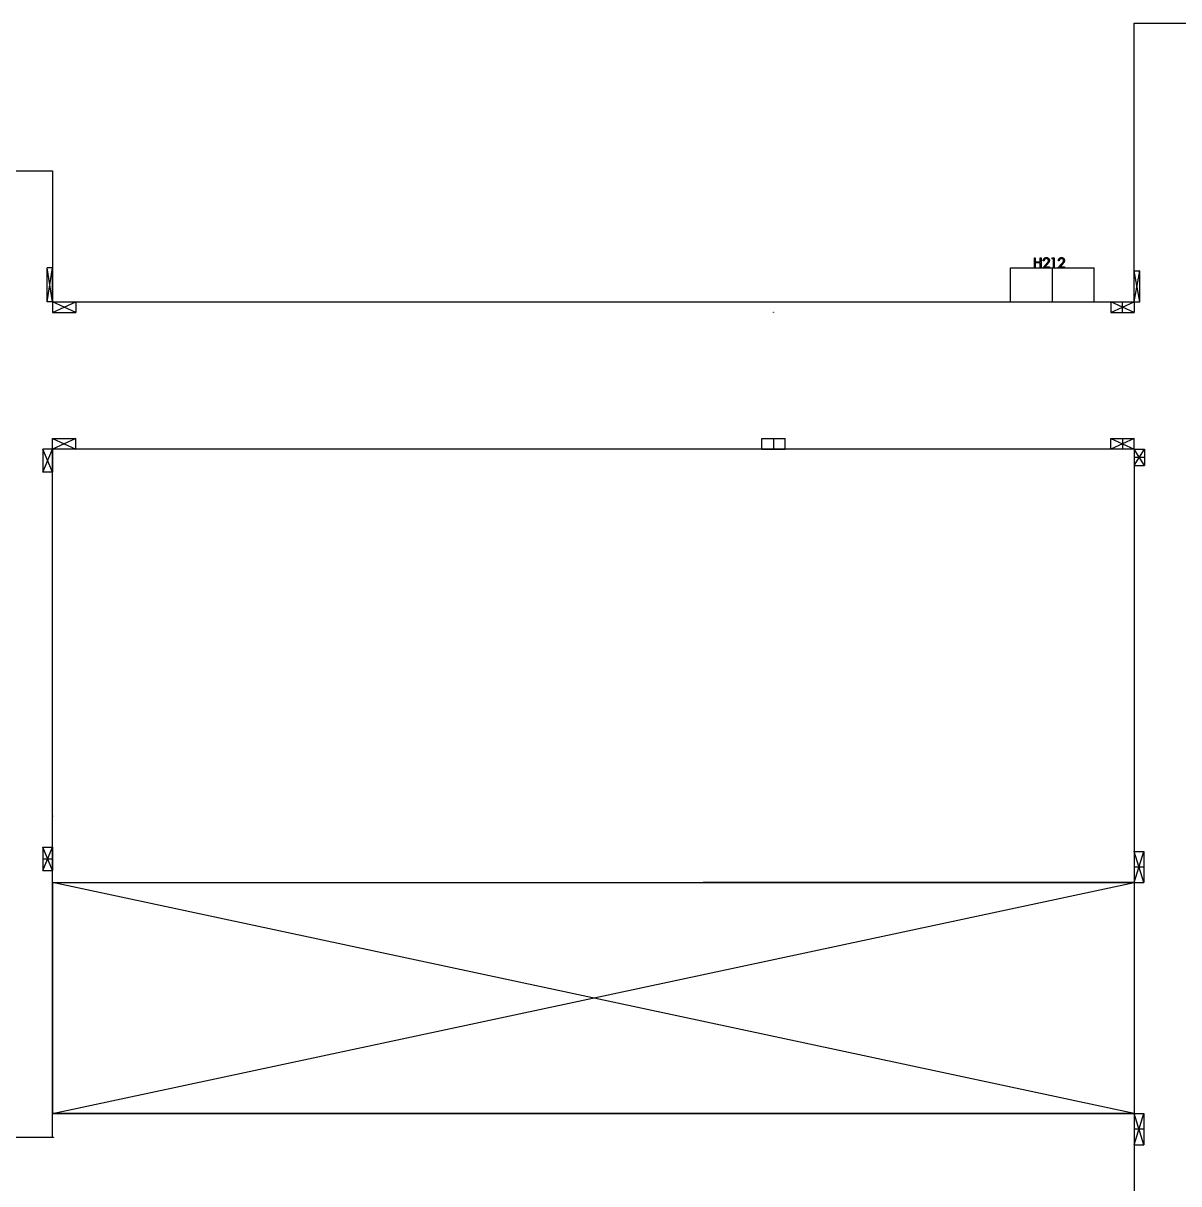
# Model space of a CAD drawing. Header units: millimetres. Extents: x -12656 to 39875, y -15250 to 17000.
# Drawn here: x -448 to 17180, y -708 to 17000 of the extents above; entities that cross this region are included whole.
import ezdxf

# ---------------------------------------------------------------- set-up
doc = ezdxf.new("R2010")
doc.units = ezdxf.units.MM
doc.header["$PDSIZE"] = -1

msp = doc.modelspace()

# ---------------------------------------------------------------- linework, layer by layer
at = {"color": 7, "linetype": 'Continuous'}
for p, q in [((16500, 12750), (16500, 17000)), ((16500, 17000), (18875, 17000)), ((-2250, 14750), (0, 14750)), ((0, 14750), (0, 12750)), ((0, 13270), (-82, 13270)), ((-82, 12750), (-82, 13270)), ((-82, 12750), (0, 13270)), ((0, 12750), (-82, 13270)), ((0, 12750), (0, 13270)), ((14612, 12750), (14612, 13270)), ((14612, 13270), (15888, 13270)), ((15250, 13270), (15250, 12750)), ((15888, 12750), (15888, 13270)), ((16500, 12750), (16588, 13220)), ((16500, 12750), (16500, 13220)), ((16500, 13220), (16588, 13220)), ((16588, 12750), (16500, 13220)), ((16588, 12750), (16588, 13220)), ((0, 12750), (-82, 12750)), ((0, 12750), (16500, 12750)), ((0, 12588), (355, 12750)), ((0, 12750), (355, 12750)), ((0, 12750), (0, 12588)), ((355, 12588), (0, 12750)), ((355, 12750), (355, 12588)), ((10822, 12750), (11178, 12750)), ((14612, 12750), (15888, 12750)), ((16145, 12588), (16500, 12750)), ((16145, 12750), (16500, 12750)), ((16145, 12750), (16145, 12588)), ((16500, 12588), (16145, 12750)), ((16322, 12588), (16322, 12750)), ((16500, 12750), (16500, 12588)), ((16500, 12750), (16588, 12750)), ((0, 12588), (355, 12588)), ((16145, 12588), (16500, 12588)), ((355, 10662), (0, 10500)), ((0, 10662), (355, 10662)), ((0, 10662), (355, 10500)), ((0, 10500), (0, 10662)), ((355, 10500), (355, 10662)), ((10822, 10662), (11178, 10662)), ((10822, 10500), (10822, 10662)), ((11000, 10662), (11000, 10500)), ((11178, 10500), (11178, 10662)), ((16500, 10662), (16145, 10500)), ((16145, 10662), (16500, 10500)), ((16145, 10662), (16500, 10662)), ((16145, 10500), (16145, 10662)), ((16322, 10662), (16322, 10500)), ((16500, 10500), (16500, 10662)), ((0, 10500), (-150, 10500)), ((-150, 10500), (-150, 10148)), ((-150, 10148), (0, 10500)), ((0, 10148), (-150, 10500)), ((16500, 10500), (0, 10500)), ((0, 0), (0, 10500)), ((0, 10500), (0, 10148)), ((10822, 10500), (11178, 10500)), ((16500, 10500), (16500, -15250)), ((16500, 10500), (16655, 10500)), ((16500, 10500), (16500, 10250)), ((16500, 10250), (16655, 10500)), ((16655, 10250), (16500, 10500)), ((16655, 10500), (16655, 10250)), ((16655, 10375), (16500, 10375)), ((0, 10148), (-150, 10148)), ((16500, 10250), (16655, 10250)), ((-150, 4426), (0, 4426)), ((-150, 4426), (-150, 4074)), ((-150, 4074), (0, 4426)), ((0, 4074), (-150, 4426)), ((-150, 4250), (0, 4250)), ((0, 4426), (0, 4074)), ((16500, 4362), (16645, 4362)), ((16500, 4362), (16500, 3888)), ((16500, 3888), (16645, 4362)), ((16645, 3888), (16500, 4362)), ((16645, 4362), (16645, 3888)), ((-150, 4074), (0, 4074)), ((16645, 4125), (16500, 4125)), ((0, 362), (0, 3888)), ((0, 362), (16500, 3888)), ((0, 3888), (16500, 3888)), ((0, 3888), (0, 362)), ((16500, 362), (0, 3888)), ((16500, 3888), (9925, 3888)), ((16500, 3888), (16645, 3888)), ((16500, 3888), (16500, -112)), ((16500, 3888), (16500, 362)), ((16500, 362), (0, 362)), ((0, 362), (16500, 362)), ((16500, 362), (16645, 362)), ((16500, 362), (16500, -112)), ((16500, -112), (16645, 362)), ((16645, -112), (16500, 362)), ((16645, 362), (16645, -112)), ((0, 0), (-2250, 0)), ((16645, 125), (16500, 125)), ((16500, -112), (16645, -112))]:
    msp.add_line(p, q, dxfattribs=at)
at = {"color": 7, "linetype": 'Continuous', "flags": 128}
for points in [[(14977, 13420), (14991, 13420), (14991, 13420), (14991, 13358), (14991, 13358), (15068, 13358), (15068, 13358), (15068, 13420), (15068, 13420), (15081, 13420), (15081, 13420), (15081, 13270), (15081, 13270), (15068, 13270), (15068, 13270), (15068, 13343), (15068, 13343), (14991, 13343), (14991, 13343), (14991, 13270), (14991, 13270), (14977, 13270), (14977, 13270), (14977, 13420)], [(15126, 13374), (15112, 13374), (15112, 13374), (15112, 13379), (15113, 13384), (15114, 13389), (15116, 13394), (15118, 13398), (15120, 13402), (15123, 13406), (15127, 13410), (15130, 13413), (15134, 13416), (15138, 13418), (15142, 13420), (15147, 13422), (15151, 13423), (15156, 13424), (15161, 13424), (15161, 13424), (15166, 13424), (15171, 13423), (15175, 13422), (15179, 13421), (15183, 13419), (15187, 13416), (15191, 13414), (15194, 13411), (15197, 13407), (15199, 13404), (15201, 13400), (15203, 13396), (15205, 13392), (15206, 13388), (15206, 13384), (15206, 13379), (15206, 13379), (15206, 13373), (15205, 13367), (15203, 13361), (15200, 13355), (15198, 13353), (15196, 13349), (15194, 13346), (15191, 13342), (15188, 13339), (15184, 13334), (15180, 13330), (15176, 13325), (15176, 13325), (15138, 13285), (15138, 13285), (15208, 13285), (15208, 13285), (15208, 13270), (15208, 13270), (15106, 13270), (15106, 13270), (15165, 13332), (15165, 13332), (15169, 13337), (15173, 13341), (15176, 13345), (15179, 13348), (15182, 13351), (15184, 13354), (15186, 13357), (15188, 13359), (15190, 13364), (15192, 13368), (15193, 13373), (15193, 13378), (15193, 13378), (15193, 13381), (15192, 13384), (15192, 13387), (15191, 13390), (15189, 13392), (15188, 13395), (15186, 13397), (15183, 13399), (15181, 13402), (15178, 13403), (15176, 13405), (15173, 13406), (15170, 13407), (15167, 13408), (15164, 13408), (15160, 13408), (15160, 13408), (15157, 13408), (15153, 13408), (15150, 13407), (15147, 13406), (15144, 13405), (15141, 13403), (15139, 13401), (15136, 13399), (15134, 13397), (15132, 13394), (15130, 13392), (15129, 13388), (15128, 13385), (15127, 13382), (15126, 13378), (15126, 13374)], [(15254, 13420), (15281, 13420), (15281, 13420), (15281, 13270), (15281, 13270), (15268, 13270), (15268, 13270), (15268, 13405), (15268, 13405), (15245, 13405), (15245, 13405), (15254, 13420)], [(15356, 13374), (15343, 13374), (15343, 13374), (15343, 13379), (15344, 13384), (15345, 13389), (15347, 13394), (15349, 13398), (15351, 13402), (15354, 13406), (15357, 13410), (15361, 13413), (15365, 13416), (15369, 13418), (15373, 13420), (15377, 13422), (15382, 13423), (15387, 13424), (15392, 13424), (15392, 13424), (15397, 13424), (15401, 13423), (15406, 13422), (15410, 13421), (15414, 13419), (15418, 13416), (15421, 13414), (15425, 13411), (15428, 13407), (15430, 13404), (15432, 13400), (15434, 13396), (15435, 13392), (15436, 13388), (15437, 13384), (15437, 13379), (15437, 13379), (15437, 13373), (15436, 13367), (15434, 13361), (15431, 13355), (15429, 13353), (15427, 13349), (15425, 13346), (15422, 13342), (15419, 13339), (15415, 13334), (15411, 13330), (15407, 13325), (15407, 13325), (15369, 13285), (15369, 13285), (15439, 13285), (15439, 13285), (15439, 13270), (15439, 13270), (15337, 13270), (15337, 13270), (15395, 13332), (15395, 13332), (15400, 13337), (15403, 13341), (15407, 13345), (15410, 13348), (15413, 13351), (15415, 13354), (15417, 13357), (15418, 13359), (15421, 13364), (15422, 13368), (15423, 13373), (15424, 13378), (15424, 13378), (15423, 13381), (15423, 13384), (15422, 13387), (15421, 13390), (15420, 13392), (15418, 13395), (15416, 13397), (15414, 13399), (15412, 13402), (15409, 13403), (15407, 13405), (15404, 13406), (15401, 13407), (15398, 13408), (15394, 13408), (15391, 13408), (15391, 13408), (15388, 13408), (15384, 13408), (15381, 13407), (15378, 13406), (15375, 13405), (15372, 13403), (15370, 13401), (15367, 13399), (15365, 13397), (15363, 13394), (15361, 13392), (15360, 13388), (15358, 13385), (15358, 13382), (15357, 13378), (15356, 13374)], [(11000, 12599), (10996, 12599), (10996, 12599), (10996, 12599), (10996, 12599), (10998, 12599), (10998, 12599), (10998, 12599), (10998, 12599), (10998, 12599), (10998, 12599), (10997, 12600), (10997, 12600), (10997, 12600), (10997, 12600), (10997, 12600), (10997, 12600), (10997, 12600), (10997, 12600), (10997, 12600), (10998, 12601), (10998, 12601), (10998, 12601), (10998, 12601), (10998, 12601), (10998, 12601), (10998, 12601), (10998, 12601), (10998, 12601), (10998, 12601), (10999, 12601), (10999, 12601), (10999, 12601), (10999, 12601), (10999, 12601), (10999, 12601), (10999, 12601), (10999, 12601), (10999, 12601), (11000, 12601), (11000, 12601), (11000, 12601), (11000, 12601), (11000, 12601), (11000, 12600), (11000, 12600), (11000, 12600), (11000, 12600), (11000, 12600), (11000, 12600), (11000, 12600), (11000, 12600), (11000, 12599), (11000, 12599), (11000, 12599), (11000, 12599), (11000, 12599), (11000, 12599), (11000, 12599), (11000, 12599), (11000, 12599), (11000, 12599)], [(10996, 12594), (10996, 12595), (10996, 12595), (11000, 12595), (11000, 12595), (11000, 12594), (11000, 12594), (10996, 12594)], [(10996, 12589), (11000, 12591), (11000, 12591), (11000, 12591), (11000, 12591), (10999, 12590), (10999, 12590), (10999, 12589), (10999, 12589), (11000, 12588), (11000, 12588), (11000, 12588), (11000, 12588), (10996, 12589), (10996, 12589), (10996, 12589)], [(10997, 12598), (11000, 12598), (11000, 12598), (11000, 12598), (11000, 12598), (11000, 12598), (11000, 12598), (11000, 12597), (11000, 12597), (11000, 12597), (11000, 12597), (11000, 12597), (11000, 12597), (11000, 12597), (11000, 12597), (11000, 12597), (11000, 12596), (11000, 12596), (11000, 12596), (11000, 12596), (11000, 12596), (11000, 12596), (11000, 12596), (11000, 12596), (11000, 12595), (10999, 12595), (10999, 12595), (10999, 12595), (10999, 12595), (10999, 12595), (10999, 12595), (10999, 12595), (10999, 12595), (10999, 12595), (10998, 12595), (10998, 12595), (10998, 12595), (10998, 12595), (10998, 12595), (10998, 12595), (10998, 12596), (10998, 12596), (10998, 12596), (10998, 12596), (10997, 12596), (10997, 12596), (10997, 12596), (10997, 12596), (10997, 12597), (10997, 12597), (10997, 12597), (10997, 12597), (10997, 12597), (10998, 12597), (10998, 12597), (10998, 12597), (10998, 12597), (10998, 12598), (10998, 12598), (10997, 12598), (10997, 12598), (10997, 12598)], [(10997, 12591), (10997, 12592), (10997, 12592), (10998, 12592), (10998, 12592), (10998, 12592), (10998, 12592), (10998, 12592), (10997, 12592), (10997, 12592), (10997, 12592), (10997, 12592), (10997, 12592), (10997, 12592), (10997, 12592), (10997, 12592), (10997, 12592), (10997, 12593), (10997, 12593), (10998, 12592), (10998, 12592), (10998, 12592), (10998, 12592), (10998, 12592), (10998, 12592), (10998, 12592), (10998, 12592), (10998, 12592), (10998, 12592), (10998, 12592), (10998, 12592), (10998, 12592), (10998, 12592), (10998, 12592), (10998, 12592), (10998, 12592), (10998, 12592), (10998, 12592), (10998, 12592), (10998, 12592), (10998, 12592), (10998, 12592), (10999, 12592), (10999, 12592), (10999, 12592), (10999, 12592), (10999, 12592), (10999, 12592), (11000, 12592), (11000, 12592), (11000, 12591), (11000, 12591), (10997, 12591)], [(10997, 12589), (10999, 12589), (10999, 12589), (10999, 12590), (10999, 12590), (10997, 12589)], [(11000, 12600), (11000, 12600), (11000, 12600), (11000, 12600), (11000, 12600), (11000, 12601), (10999, 12601), (10999, 12601), (10999, 12601), (10999, 12601), (10999, 12601), (10999, 12601), (10999, 12601), (10999, 12601), (10999, 12601), (10998, 12601), (10998, 12601), (10998, 12601), (10998, 12601), (10998, 12601), (10998, 12601), (10998, 12600), (10998, 12600), (10998, 12600), (10998, 12600), (10998, 12600), (10998, 12600), (10998, 12600), (10998, 12600), (10998, 12600), (10998, 12599), (10998, 12599), (10998, 12599), (10998, 12599), (10998, 12599), (10998, 12599), (10998, 12599), (10999, 12599), (10999, 12599), (10999, 12599), (10999, 12599), (10999, 12599), (10999, 12599), (10999, 12599), (10999, 12599), (10999, 12599), (10999, 12599), (10999, 12599), (11000, 12599), (11000, 12599), (11000, 12599), (11000, 12600), (11000, 12600), (11000, 12600), (11000, 12600), (11000, 12600)], [(10998, 12597), (10998, 12596), (10998, 12596), (10998, 12596), (10998, 12596), (10998, 12596), (10998, 12596), (10998, 12596), (10998, 12596), (10998, 12596), (10998, 12596), (10999, 12595), (10999, 12595), (10999, 12595), (10999, 12595), (10999, 12596), (10999, 12596), (10999, 12596), (10999, 12596), (10999, 12596), (11000, 12596), (11000, 12596), (11000, 12596), (11000, 12596), (11000, 12596), (11000, 12597), (11000, 12597), (11000, 12597), (11000, 12597), (11000, 12597), (11000, 12597), (11000, 12597), (10999, 12597), (10999, 12597), (10999, 12597), (10999, 12597), (10999, 12598), (10999, 12598), (10999, 12598), (10999, 12598), (10999, 12598), (10999, 12598), (10998, 12598), (10998, 12597), (10998, 12597), (10998, 12597), (10998, 12597), (10998, 12597), (10998, 12597), (10998, 12597), (10998, 12597), (10998, 12597), (10998, 12597), (10998, 12597), (10998, 12597), (10998, 12597)], [(2, 4), (4, 0), (4, 0), (3, 0), (3, 0), (3, 1), (3, 1), (1, 1), (1, 1), (1, 0), (1, 0), (0, 0), (0, 0), (2, 4), (2, 4), (2, 4)], [(2, 3), (1, 1), (1, 1), (2, 1), (2, 1), (2, 3)], [(4, 3), (4, 3), (4, 3), (4, 2), (4, 2), (4, 2), (4, 2), (4, 2), (5, 3), (5, 3), (5, 3), (5, 3), (5, 3), (5, 3), (5, 3), (5, 3), (5, 3), (5, 3), (5, 3), (5, 2), (5, 2), (5, 2), (5, 2), (5, 2), (5, 2), (5, 2), (5, 2), (5, 2), (5, 2), (5, 2), (4, 2), (4, 2), (4, 2), (4, 2), (4, 2), (4, 2), (4, 2), (4, 2), (4, 2), (4, 2), (4, 2), (4, 2), (4, 1), (4, 1), (4, 1), (4, 1), (4, 1), (4, 1), (4, 0), (4, 0), (4, 0), (4, 0), (4, 3)], [(7, 4), (7, 4), (7, 4), (7, 0), (7, 0), (9, 0), (9, 0), (9, 0), (9, 0), (7, 0), (7, 0), (7, 4)], [(12, 3), (12, 0), (12, 0), (11, 0), (11, 0), (11, 0), (11, 0), (11, 0), (11, 0), (11, 0), (11, 0), (11, 0), (11, 0), (10, 0), (10, 0), (10, 0), (10, 0), (10, 0), (10, 0), (10, 0), (10, 0), (10, 0), (9, 0), (9, 0), (9, 0), (9, 1), (9, 1), (9, 1), (9, 1), (9, 1), (9, 1), (9, 1), (9, 1), (9, 1), (9, 2), (9, 2), (9, 2), (9, 2), (9, 2), (9, 2), (9, 2), (9, 2), (10, 2), (10, 2), (10, 3), (10, 3), (10, 3), (10, 3), (10, 3), (10, 3), (10, 3), (11, 3), (11, 3), (11, 2), (11, 2), (11, 2), (11, 2), (11, 2), (11, 2), (11, 3), (11, 3), (12, 3)], [(10, 2), (10, 2), (10, 2), (10, 2), (10, 2), (10, 2), (10, 2), (10, 2), (9, 2), (9, 2), (9, 2), (9, 1), (9, 1), (9, 1), (9, 1), (9, 1), (9, 1), (9, 1), (10, 1), (10, 1), (10, 0), (10, 0), (10, 0), (10, 0), (10, 0), (10, 0), (10, 0), (10, 0), (11, 0), (11, 0), (11, 0), (11, 0), (11, 1), (11, 1), (11, 1), (11, 1), (11, 1), (11, 1), (11, 1), (11, 1), (11, 1), (11, 1), (11, 2), (11, 2), (11, 2), (11, 2), (11, 2), (11, 2), (11, 2), (11, 2), (11, 2), (11, 2), (11, 2), (11, 2), (10, 2), (10, 2)], [(12, 0), (12, 4), (12, 4), (13, 4), (13, 4), (13, 2), (13, 2), (13, 2), (13, 2), (13, 2), (13, 2), (13, 3), (13, 3), (14, 3), (14, 3), (14, 3), (14, 3), (14, 3), (14, 3), (14, 3), (14, 2), (14, 2), (15, 2), (15, 2), (15, 2), (15, 2), (15, 2), (15, 2), (15, 2), (15, 2), (15, 1), (15, 1), (15, 1), (15, 1), (15, 1), (15, 1), (15, 1), (15, 1), (15, 1), (15, 0), (15, 0), (15, 0), (14, 0), (14, 0), (14, 0), (14, 0), (14, 0), (14, 0), (14, 0), (14, 0), (14, 0), (13, 0), (13, 0), (13, 0), (13, 0), (13, 0), (13, 0), (13, 0), (13, 0), (13, 0), (13, 0), (12, 0)], [(14, 0), (14, 0), (14, 0), (14, 0), (14, 0), (14, 0), (14, 1), (15, 1), (15, 1), (15, 1), (15, 1), (15, 1), (15, 1), (15, 1), (15, 1), (15, 2), (15, 2), (15, 2), (15, 2), (14, 2), (14, 2), (14, 2), (14, 2), (14, 2), (14, 2), (14, 2), (14, 2), (14, 2), (13, 2), (13, 2), (13, 2), (13, 2), (13, 2), (13, 2), (13, 2), (13, 2), (13, 2), (13, 1), (13, 1), (13, 1), (13, 1), (13, 1), (13, 1), (13, 1), (13, 1), (13, 1), (13, 1), (13, 1), (13, 0), (13, 0), (13, 0), (13, 0), (13, 0), (14, 0), (14, 0), (14, 0)]]:
    msp.add_lwpolyline(points, dxfattribs=at)
at = {"color": 7, "linetype": 'Continuous'}
msp.add_point((0, 4903), dxfattribs=at)

doc.saveas('drawing.dxf')
